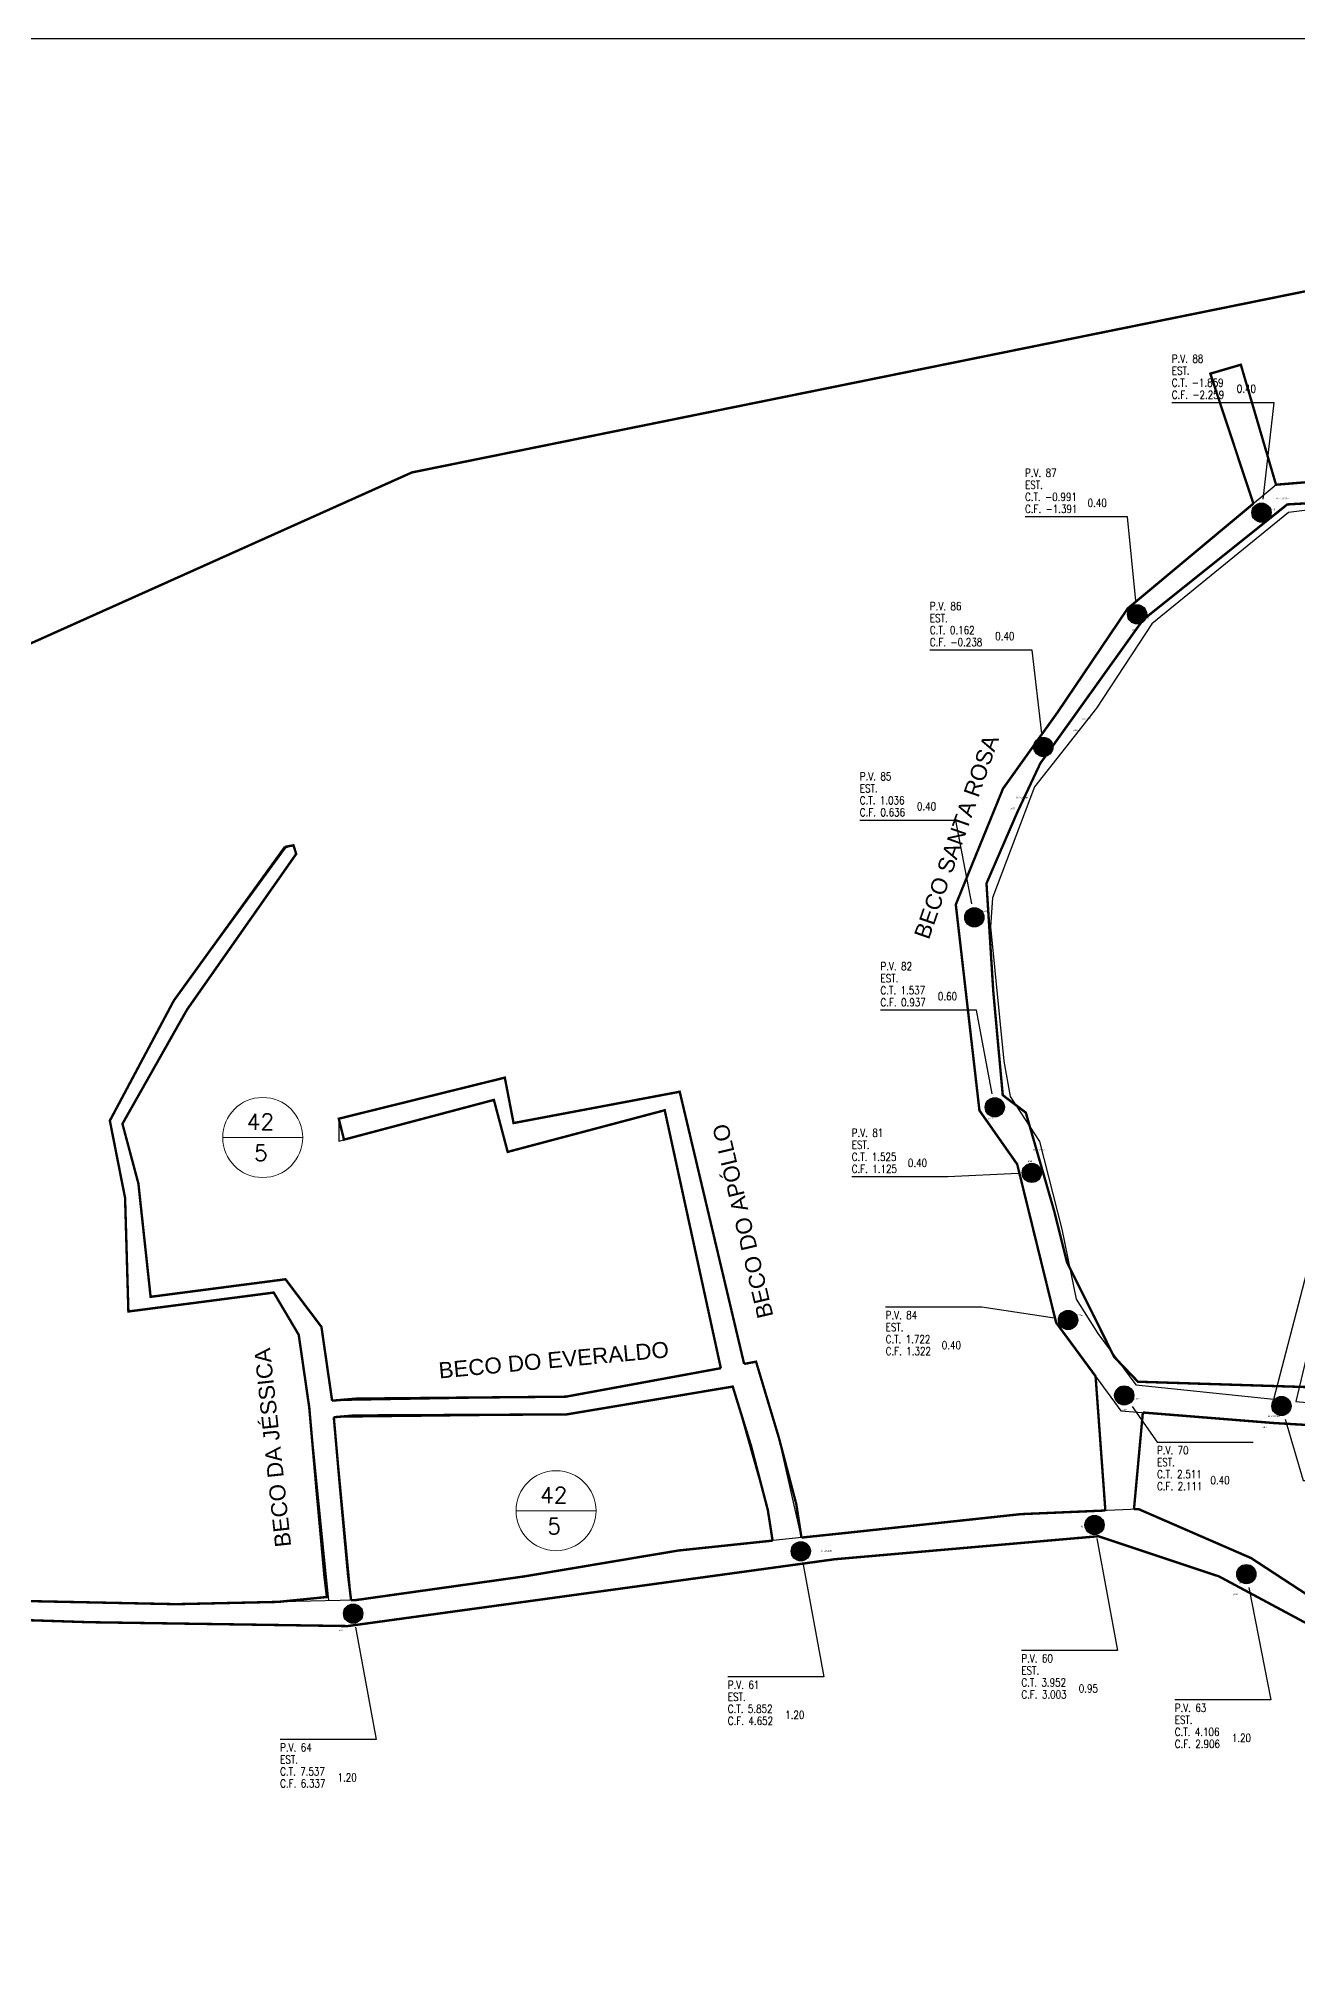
# Model space of a CAD drawing. Extents: x -44 to 14114764, y -20 to 289527804.
# Drawn here: x 357905.2 to 358062.6, y 7353765.6 to 7354006.2 of the extents above; entities that cross this region are included whole.
import ezdxf
from ezdxf.enums import TextEntityAlignment as Align

# ---------------------------------------------------------------- set-up
doc = ezdxf.new("R2010")
doc.units = 0
for name, color, linetype in [('0-quadras', 5, 'Continuous'), ('A_Alerta', 2, 'Continuous'), ('Heights', 7, 'Continuous'), ('Layer1', 5, 'Continuous'), ('PONTOS-CAIXAS_U', 1, 'Continuous'), ('PS_PONTOS_IDENTIFICACAO_LIN', 7, 'Continuous'), ('PS_PONTOS_IDENTIFICACAO_TXT', 7, 'Continuous'), ('Survey.td2_Mark', 7, 'Continuous'), ('TEXTO', 7, 'Continuous')]:
    doc.layers.add(name, color=color, linetype=linetype)
doc.layers.add('COTAS', color=7, linetype='Continuous', lineweight=9)
doc.layers.get('0').off()
doc.layers.get('0').freeze()
doc.styles.add('CARIMBO', font='arial.ttf', dxfattribs={"height": 2})
doc.styles.add('ROMANS', font='ROMANS.shx', dxfattribs={"height": 2})
doc.styles.add('SABESP', font='ROMANS.shx', dxfattribs={"height": 2})
doc.styles.get("Standard").update_dxf_attribs({"font": 'times.ttf'})
picture_1 = doc.add_image_def('image1.tif', size_in_pixel=(37423, 27282))

# ---------------------------------------------------------------- blocks, each defined once
blk = doc.blocks.new('*U818', base_point=(9690.446, 9362.01))
at = {"const_width": 0.24, "flags": 128}
blk.add_lwpolyline([(9690.326, 9362.01, 1), (9690.566, 9362.01, 1)], format="xyb", close=True, dxfattribs=at)
blk.add_circle((9690.446, 9362.01), 0.24)
blk = doc.blocks.new('*U819', base_point=(9690.446, 9362.01))
at = {"const_width": 0.24, "flags": 128}
blk.add_lwpolyline([(9690.326, 9362.01, 1), (9690.566, 9362.01, 1)], format="xyb", close=True, dxfattribs=at)
blk.add_circle((9690.446, 9362.01), 0.24)
blk = doc.blocks.new('*U820', base_point=(9690.446, 9362.01))
at = {"const_width": 0.24, "flags": 128}
blk.add_lwpolyline([(9690.326, 9362.01, 1), (9690.566, 9362.01, 1)], format="xyb", close=True, dxfattribs=at)
blk.add_circle((9690.446, 9362.01), 0.24)
blk = doc.blocks.new('*U821', base_point=(9690.446, 9362.01))
at = {"const_width": 0.24, "flags": 128}
blk.add_lwpolyline([(9690.326, 9362.01, 1), (9690.566, 9362.01, 1)], format="xyb", close=True, dxfattribs=at)
blk.add_circle((9690.446, 9362.01), 0.24)
blk = doc.blocks.new('*U826', base_point=(9690.446, 9362.01))
at = {"const_width": 0.24, "flags": 128}
blk.add_lwpolyline([(9690.326, 9362.01, 1), (9690.566, 9362.01, 1)], format="xyb", close=True, dxfattribs=at)
blk.add_circle((9690.446, 9362.01), 0.24)
blk = doc.blocks.new('*U827', base_point=(9690.446, 9362.01))
at = {"const_width": 0.24, "flags": 128}
blk.add_lwpolyline([(9690.326, 9362.01, 1), (9690.566, 9362.01, 1)], format="xyb", close=True, dxfattribs=at)
blk.add_circle((9690.446, 9362.01), 0.24)
blk = doc.blocks.new('*U839', base_point=(9690.446, 9362.01))
at = {"const_width": 0.24, "flags": 128}
blk.add_lwpolyline([(9690.326, 9362.01, 1), (9690.566, 9362.01, 1)], format="xyb", close=True, dxfattribs=at)
blk.add_circle((9690.446, 9362.01), 0.24)
blk = doc.blocks.new('*U840', base_point=(9690.446, 9362.01))
at = {"const_width": 0.24, "flags": 128}
blk.add_lwpolyline([(9690.326, 9362.01, 1), (9690.566, 9362.01, 1)], format="xyb", close=True, dxfattribs=at)
blk.add_circle((9690.446, 9362.01), 0.24)
blk = doc.blocks.new('*U841', base_point=(9690.446, 9362.01))
at = {"const_width": 0.24, "flags": 128}
blk.add_lwpolyline([(9690.326, 9362.01, 1), (9690.566, 9362.01, 1)], format="xyb", close=True, dxfattribs=at)
blk.add_circle((9690.446, 9362.01), 0.24)
blk = doc.blocks.new('*U842', base_point=(9690.446, 9362.01))
at = {"const_width": 0.24, "flags": 128}
blk.add_lwpolyline([(9690.326, 9362.01, 1), (9690.566, 9362.01, 1)], format="xyb", close=True, dxfattribs=at)
blk.add_circle((9690.446, 9362.01), 0.24)
blk = doc.blocks.new('*U843', base_point=(9690.446, 9362.01))
at = {"const_width": 0.24, "flags": 128}
blk.add_lwpolyline([(9690.326, 9362.01, 1), (9690.566, 9362.01, 1)], format="xyb", close=True, dxfattribs=at)
blk.add_circle((9690.446, 9362.01), 0.24)
blk = doc.blocks.new('*U844', base_point=(9690.446, 9362.01))
at = {"const_width": 0.24, "flags": 128}
blk.add_lwpolyline([(9690.326, 9362.01, 1), (9690.566, 9362.01, 1)], format="xyb", close=True, dxfattribs=at)
blk.add_circle((9690.446, 9362.01), 0.24)
blk = doc.blocks.new('*U845', base_point=(9690.446, 9362.01))
at = {"const_width": 0.24, "flags": 128}
blk.add_lwpolyline([(9690.326, 9362.01, 1), (9690.566, 9362.01, 1)], format="xyb", close=True, dxfattribs=at)
blk.add_circle((9690.446, 9362.01), 0.24)

msp = doc.modelspace()

# ---------------------------------------------------------------- linework, layer by layer
at = {"layer": '0-quadras', "const_width": 0.3}
for points in [[(357935.184, 7353810.886), (357922.447, 7353810.603), (357899.64, 7353811.076), (357795.637, 7353821.456), (357810.385, 7353891.502), (357878.301, 7353918.995), (357951.892, 7353952), (358078.855, 7353977.737), (358151.885, 7353977.928), (358189.647, 7353973.665), (358189.188, 7353958.356)], [(358059.87, 7353950.466), (358055.472, 7353965.458), (358051.66, 7353964.34), (358057.041, 7353948.105)], [(358077.569, 7353951.911), (358059.87, 7353950.466)], [(358057.041, 7353948.105), (358041.331, 7353934.998), (358032.632, 7353922.117), (358025.757, 7353912.499), (358019.854, 7353898.013), (358022.81, 7353872.281), (358027.53, 7353865.557), (358032.39, 7353845.783), (358037.323, 7353839.077)], [(358067.364, 7353837.61), (358042.613, 7353838.394), (358039.65, 7353841.486), (358033.755, 7353853.307), (358032.172, 7353859.632), (358028.603, 7353872.018), (358025.723, 7353874.195), (358024.541, 7353887.129), (358023.691, 7353900.655), (358027.534, 7353909.526), (358030.415, 7353915.651), (358043.245, 7353933.574), (358061.273, 7353948.002), (358077.807, 7353948.946)], [(357941.92, 7353836.024), (357940.584, 7353845.251), (357936.094, 7353851.194), (357919.238, 7353849.001), (357917.712, 7353863.15), (357915.719, 7353870.618), (357923.789, 7353884.88), (357937.434, 7353904.339), (357937.087, 7353905.411), (357936.02, 7353905.219)], [(358037.323, 7353839.077), (358038.545, 7353822.304)], [(358043.229, 7353834.548), (358059.544, 7353833.238), (358083.776, 7353831.805), (358089.796, 7353819.322), (358101.86, 7353796.716), (358099.146, 7353793.823), (358065.269, 7353810.796), (358056.747, 7353816.364), (358042.686, 7353822.482), (358042.119, 7353822.457)], [(358043.229, 7353834.548), (358042.119, 7353822.457)], [(358038.545, 7353822.304), (358027.986, 7353821.85), (358006.171, 7353819.509), (358000.568, 7353818.92)], [(357829.233, 7353811.074), (357911.556, 7353808.349), (357943.863, 7353807.866), (358004.711, 7353816.213), (358037.675, 7353819.09), (358052.743, 7353814.072), (358068.11, 7353805.829), (358080.71, 7353799.348), (358093.641, 7353793.577), (358110.843, 7353784.665), (358125.35, 7353774.729), (358122.486, 7353766.414), (358117.563, 7353758.437)], [(357996.96, 7353818.541), (357985.18, 7353817.304), (357965.923, 7353814.07), (357944.796, 7353811.1), (357944.292, 7353811.088)]]:
    msp.add_lwpolyline(points, dxfattribs=at)
for points, elevation in [([(357935.184, 7353810.886), (357941.271, 7353811.499), (357940.971, 7353813.97), (357939.98, 7353824.734), (357939.062, 7353835.173), (357937.749, 7353844.251), (357934.623, 7353849.532), (357916.461, 7353847.169), (357916.049, 7353861.352), (357914.145, 7353871.009), (357922.146, 7353886.022), (357936.02, 7353905.219)], 15.401), ([(357993.405, 7353840.621), (357985.356, 7353874.624), (357964.592, 7353870.712), (357963.5, 7353876.386), (357942.753, 7353871.258), (357943.401, 7353868.637), (357962.135, 7353873.604), (357963.857, 7353867.108), (357983.482, 7353872.311), (357990.492, 7353840.086)], 12.12), ([(357941.92, 7353836.024), (357944.961, 7353836.282), (357971.122, 7353836.525), (357990.492, 7353840.086)], 12.12), ([(357993.405, 7353840.621), (357994.895, 7353840.895), (357997.744, 7353831.409), (357999.923, 7353823.09), (358000.568, 7353818.92)], 12.12), ([(357942.13, 7353833.957), (357944.704, 7353834.176), (357971.22, 7353834.31), (357991.981, 7353837.785), (357994.258, 7353830.415), (357996.37, 7353822.352), (357996.96, 7353818.541)], 12.12), ([(357944.292, 7353811.088), (357943.905, 7353814.283), (357942.918, 7353824.998), (357942.13, 7353833.957)], 15.401)]:
    msp.add_lwpolyline(points, dxfattribs=dict(at, elevation=elevation))
at = {"layer": '0-quadras'}
msp.add_polyline3d([(357941.92, 7353836.024, 0), (357940.584, 7353845.251, 0), (357936.094, 7353851.194, 0), (357919.238, 7353849.001, 0), (357917.712, 7353863.15, 0), (357915.719, 7353870.618, 0), (357923.789, 7353884.88, 0), (357937.434, 7353904.339, 0), (357937.087, 7353905.411, 0), (357936.02, 7353905.219, 0)], dxfattribs=at)
at = {"layer": 'COTAS', "ltscale": 4}
for p, q in [((357928.249, 7353868.9), (357938.249, 7353868.9)), ((357964.9, 7353822.267), (357974.9, 7353822.267))]:
    msp.add_line(p, q, dxfattribs=at)
at = {"layer": 'COTAS'}
for centre in [(357933.249, 7353868.907), (357969.9, 7353822.275)]:
    msp.add_circle(centre, 5, dxfattribs=at)
at = {"layer": 'Layer1'}
for p, q in [((358077.429, 7353948.971), (358061.409, 7353947.01)), ((358061.409, 7353947.01), (358044.356, 7353933.083)), ((358044.356, 7353933.083), (358037.433, 7353922.527)), ((358037.433, 7353922.527), (358029.696, 7353912.733)), ((358029.696, 7353912.733), (358024.448, 7353898.845)), ((357936.046, 7353905.074), (357922.146, 7353886.022, 15.401)), ((357937.087, 7353905.411), (357936.046, 7353905.074)), ((357937.434, 7353904.339), (357937.087, 7353905.411)), ((357923.789, 7353884.88), (357937.434, 7353904.339)), ((358024.448, 7353898.845), (358024.203, 7353895.213)), ((358024.203, 7353895.213), (358025.878, 7353878.454)), ((357922.146, 7353886.022, 15.401), (357914.145, 7353871.009, 15.401)), ((357915.719, 7353870.618), (357923.789, 7353884.88)), ((358025.878, 7353878.454), (358026.638, 7353874.031)), ((357963.5, 7353876.386, 12.12), (357942.753, 7353871.258, 12.12)), ((357964.592, 7353870.712, 12.12), (357963.5, 7353876.386, 12.12)), ((357942.753, 7353868.465, 12.12), (357962.135, 7353873.604, 12.12)), ((357962.135, 7353873.604, 12.12), (357963.857, 7353867.108, 12.12)), ((357985.356, 7353874.624, 12.12), (357964.592, 7353870.712, 12.12)), ((357993.405, 7353840.621, 12.12), (357985.356, 7353874.624, 12.12)), ((358026.638, 7353874.031), (358030.297, 7353868.42)), ((357914.145, 7353871.009, 15.401), (357916.049, 7353861.352, 15.401)), ((357942.753, 7353871.258, 12.12), (357942.753, 7353868.465, 12.12)), ((357963.857, 7353867.108, 12.12), (357983.482, 7353872.311, 12.12)), ((357983.482, 7353872.311, 12.12), (357990.492, 7353840.086, 12.12)), ((357917.712, 7353863.15), (357915.719, 7353870.618)), ((358030.297, 7353868.42), (358033.112, 7353857.446)), ((357916.049, 7353861.352, 15.401), (357916.461, 7353847.169, 15.401)), ((357919.238, 7353849.001), (357917.712, 7353863.15)), ((358033.112, 7353857.446), (358034.893, 7353848.694)), ((357916.461, 7353847.169, 15.401), (357934.623, 7353849.532, 15.401)), ((357936.094, 7353851.194), (357919.238, 7353849.001)), ((357934.623, 7353849.532, 15.401), (357937.749, 7353844.251, 15.401)), ((357940.584, 7353845.251), (357936.094, 7353851.194)), ((358034.893, 7353848.694), (358037.585, 7353844.4)), ((357941.92, 7353836.024), (357940.584, 7353845.251)), ((358037.585, 7353844.4), (358042.346, 7353838.012)), ((357937.749, 7353844.251, 15.401), (357939.062, 7353835.173, 15.401)), ((357990.492, 7353840.086, 12.12), (357971.122, 7353836.525, 12.12)), ((357994.895, 7353840.895, 12.12), (357993.405, 7353840.621, 12.12)), ((357997.744, 7353831.409, 12.12), (357994.895, 7353840.895, 12.12)), ((357971.22, 7353834.31, 12.12), (357991.981, 7353837.785, 12.12)), ((357991.981, 7353837.785, 12.12), (357996.37, 7353822.352, 12.12)), ((358042.346, 7353838.012), (358059.604, 7353836.215)), ((357939.062, 7353835.173, 15.401), (357941.443, 7353811.516, 15.401)), ((357971.122, 7353836.525, 12.12), (357941.92, 7353836.024)), ((357942.13, 7353833.957, 12.12), (357971.22, 7353834.31, 12.12)), ((357942.13, 7353833.957, 12.12), (357944.292, 7353811.088)), ((358000.568, 7353818.92), (357997.744, 7353831.409, 12.12)), ((357996.37, 7353822.352, 12.12), (357996.96, 7353818.541, 12.12)), ((357941.443, 7353811.516, 15.401), (357941.454, 7353811.025))]:
    msp.add_line(p, q, dxfattribs=at)
for points in [[(358077.569, 7353951.911), (358059.87, 7353950.466), (358041.331, 7353934.998), (358032.632, 7353922.117), (358025.757, 7353912.499), (358019.854, 7353898.013), (358022.81, 7353872.281), (358027.53, 7353865.557), (358032.39, 7353845.783), (358040.493, 7353834.768), (358059.544, 7353833.238), (358083.776, 7353831.805)], [(358059.604, 7353836.215), (358068.332, 7353869.769), (358070.317, 7353869.253), (358062.336, 7353835.918), (358078.498, 7353834.501)], [(358065.269, 7353810.796), (358056.747, 7353816.364), (358042.686, 7353822.482), (358027.986, 7353821.85), (358006.171, 7353819.509), (357985.18, 7353817.304), (357965.923, 7353814.07), (357944.796, 7353811.1), (357922.447, 7353810.603), (357899.64, 7353811.076)], [(357829.233, 7353811.074), (357911.556, 7353808.349), (357943.863, 7353807.866), (358004.711, 7353816.213), (358037.675, 7353819.09), (358052.743, 7353814.072), (358068.11, 7353805.829), (358080.71, 7353799.348), (358093.641, 7353793.577), (358110.843, 7353784.665), (358125.35, 7353774.729), (358122.486, 7353766.414), (358117.563, 7353758.437), (358109.804, 7353749.671), (358099.66, 7353740.487), (358078.207, 7353719.547), (358064.019, 7353705.197), (358050.59, 7353691.8), (358035.257, 7353678.614), (358023.123, 7353664.445), (358032.831, 7353646.423), (358059.461, 7353620.118)]]:
    msp.add_lwpolyline(points, dxfattribs=at)
at = {"layer": 'PS_PONTOS_IDENTIFICACAO_LIN', "linetype": 'Continuous'}
for points in [[(358058.25, 7353948.662), (358059.647, 7353960.71), (358046.847, 7353960.71)], [(358042.346, 7353935.955), (358041.307, 7353946.442), (358028.507, 7353946.442)], [(358030.605, 7353919.391), (358029.418, 7353929.796), (358016.618, 7353929.796)], [(358021.853, 7353898.086), (358019.863, 7353908.53), (358007.863, 7353908.53)], [(358024.411, 7353874.352), (358022.444, 7353884.796), (358010.444, 7353884.796)], [(358027.655, 7353864.403), (358018.849, 7353863.988), (358006.849, 7353863.988)], [(358032.204, 7353846.353), (358023.089, 7353847.713), (358011.089, 7353847.713)], [(358041.881, 7353835.285), (358045.004, 7353830.838), (358057.004, 7353830.838)], [(358061.024, 7353833.729), (358063.251, 7353826.036), (358075.251, 7353826.036)], [(358037.496, 7353818.826), (358040.046, 7353804.817), (358028.046, 7353804.817)], [(358000.789, 7353815.539), (358003.367, 7353801.524), (357991.367, 7353801.524)], [(358056.486, 7353812.687), (358059.215, 7353798.643), (358047.215, 7353798.643)], [(357944.855, 7353807.748), (357947.426, 7353793.704), (357935.426, 7353793.704)]]:
    msp.add_lwpolyline(points, dxfattribs=at)

# ---------------------------------------------------------------- block references
at = {"layer": 'PONTOS-CAIXAS_U', "xscale": 5, "yscale": 5, "zscale": 5}
for name, p in [('*U845', (358058.054, 7353946.974)), ('*U844', (358042.514, 7353934.264)), ('*U843', (358030.798, 7353917.703)), ('*U842', (358022.171, 7353896.416)), ('*U841', (358024.726, 7353872.682)), ('*U840', (358029.352, 7353864.483)), ('*U839', (358033.885, 7353846.102)), ('*U827', (358040.904, 7353836.676)), ('*U826', (358060.551, 7353835.361)), ('*U819', (358037.192, 7353820.498)), ('*U820', (358000.482, 7353817.21)), ('*U818', (358056.161, 7353814.355)), ('*U821', (357944.549, 7353809.42))]:
    msp.add_blockref(name, p, dxfattribs=at)

# ---------------------------------------------------------------- texts
at = {"layer": 'A_Alerta', "color": 0, "style": 'CARIMBO'}
for s, rotation, p in [('BECO SANTA ROSA', 70.76825, (358019.934, 7353906.471)), ('BECO DO APÓLLO', 103.31785, (357993.24, 7353858.459)), ('BECO DA JÉSSICA', 96.07518, (357934.489, 7353830.159)), ('BECO DO EVERALDO', 5.27835, (357969.609, 7353841.122))]:
    msp.add_text(s, height=2, rotation=rotation, dxfattribs=at).set_placement(p, align=Align.MIDDLE_CENTER)
at = {"layer": 'Heights', "color": 24}
for s, p in [(' H: -1.8591m', (358059.849, 7353948.66, -1.859)), (' H: -0.9915m', (358042.568, 7353933.638, -0.992)), (' H: 0.1621m', (358035.205, 7353921.091, 0.162)), (' H: 0.5494m', (358027.315, 7353911.294, 0.549)), (' H: 1.0363m', (358022.209, 7353897.098, 1.036)), (' H: 1.5379m', (358024.528, 7353872.593, 1.538)), (' H: 1.5245m', (358029.495, 7353867.25, 1.525)), (' H: 1.7223m', (358034.185, 7353846.602, 1.722)), (' H: 2.5119m', (358041.333, 7353836.158, 2.512)), (' H: 2.3079m', (358058.753, 7353833.989, 2.308)), (' H: 3.9522m', (358035.405, 7353820.208, 3.952)), (' H: 5.8523m', (358002.893, 7353817.172, 5.852)), (' H: 4.1067m', (358055.184, 7353813.147, 4.107)), (' H: 7.5379m', (357943.336, 7353808.622, 7.538))]:
    msp.add_text(s, height=0.2, dxfattribs=at).set_placement(p)
at = {"layer": 'PS_PONTOS_IDENTIFICACAO_TXT', "style": 'ROMANS', "width": 0.8}
for s, p in [('P.V. 88', (358046.847, 7353965.71)), ('EST. ', (358046.847, 7353964.21)), ('C.T. -1.859', (358046.847, 7353962.71)), ('0.40', (358054.971, 7353961.96)), ('C.F. -2.259', (358046.847, 7353961.21)), ('P.V. 87', (358028.507, 7353951.442)), ('EST. ', (358028.507, 7353949.942)), ('C.T. -0.991', (358028.507, 7353948.442)), ('C.F. -1.391', (358028.507, 7353946.942)), ('0.40', (358036.326, 7353947.692)), ('P.V. 86', (358016.618, 7353934.796)), ('EST. ', (358016.618, 7353933.296)), ('C.T. 0.162', (358016.618, 7353931.796)), ('C.F. -0.238', (358016.618, 7353930.296)), ('0.40', (358024.78, 7353931.046)), ('P.V. 85', (358007.863, 7353913.53)), ('EST. ', (358007.863, 7353912.03)), ('C.T. 1.036', (358007.863, 7353910.53)), ('C.F. 0.636', (358007.863, 7353909.03)), ('0.40', (358014.996, 7353909.78)), ('P.V. 82', (358010.444, 7353889.796)), ('C.T. 1.537', (358010.444, 7353886.796)), ('EST. ', (358010.444, 7353888.296)), ('C.F. 0.937', (358010.444, 7353885.296)), ('0.60', (358017.615, 7353886.046)), ('P.V. 81', (358006.849, 7353868.988)), ('EST. ', (358006.849, 7353867.488)), ('C.T. 1.525', (358006.849, 7353865.988)), ('0.40', (358013.868, 7353865.238)), ('C.F. 1.125', (358006.849, 7353864.488)), ('P.V. 84', (358011.089, 7353846.213)), ('EST. ', (358011.089, 7353844.713)), ('C.T. 1.722', (358011.089, 7353843.213)), ('C.F. 1.322', (358011.089, 7353841.713)), ('0.40', (358018.108, 7353842.463)), ('P.V. 70', (358045.004, 7353829.338)), ('EST. ', (358045.004, 7353827.838)), ('C.T. 2.511', (358045.004, 7353826.338)), ('C.F. 2.111', (358045.004, 7353824.838)), ('0.40', (358051.68, 7353825.588)), ('P.V. 60', (358028.046, 7353803.317)), ('C.T. 3.952', (358028.046, 7353800.317)), ('EST. ', (358028.046, 7353801.817)), ('P.V. 61', (357991.367, 7353800.024)), ('EST. ', (357991.367, 7353798.524)), ('C.F. 3.003', (358028.046, 7353798.817)), ('0.95', (358035.218, 7353799.567)), ('C.T. 5.852', (357991.367, 7353797.024)), ('C.F. 4.652', (357991.367, 7353795.524)), ('1.20', (357998.538, 7353796.274)), ('P.V. 63', (358047.215, 7353797.143)), ('EST. ', (358047.215, 7353795.643)), ('C.T. 4.106', (358047.215, 7353794.143)), ('1.20', (358054.349, 7353793.393)), ('P.V. 64', (357935.426, 7353792.204)), ('EST. ', (357935.426, 7353790.704)), ('C.F. 2.906', (358047.215, 7353792.643)), ('C.T. 7.537', (357935.426, 7353789.204)), ('1.20', (357942.597, 7353788.454)), ('C.F. 6.337', (357935.426, 7353787.704))]:
    msp.add_text(s, height=1, dxfattribs=at).set_placement(p)
at = {"layer": 'Survey.td2_Mark'}
for s, p in [(' pt98', (358059.141, 7353947.27, -1.859)), (' pt97', (358041.859, 7353932.248, -0.992)), (' pt96', (358034.497, 7353919.7, 0.162)), (' pt95', (358026.606, 7353909.904, 0.549)), (' pt94', (358021.5, 7353895.707, 1.036)), (' pt93', (358023.819, 7353871.202, 1.538)), (' pt92', (358028.786, 7353865.859, 1.524)), (' pt91', (358033.476, 7353845.211, 1.722)), (' pt90', (358040.624, 7353834.768, 2.512)), (' pt89', (358058.044, 7353832.598, 2.308)), (' pt81', (358034.696, 7353818.818, 3.952)), (' pt82', (358002.184, 7353815.781, 5.852)), (' pt80', (358054.475, 7353811.757, 4.107)), (' pt83', (357942.627, 7353807.231, 7.538))]:
    msp.add_text(s, height=0.2, dxfattribs=at).set_placement(p)
at = {"layer": 'TEXTO', "style": 'SABESP'}
for s, p in [('42', (357932.959, 7353869.866)), ('5', (357933.018, 7353865.979)), ('42', (357969.61, 7353823.234)), ('5', (357969.669, 7353819.346))]:
    msp.add_text(s, height=2, dxfattribs=at).set_placement(p, align=Align.CENTER)

# ---------------------------------------------------------------- pictures from other files: only their frames are drawn
at = {"layer": 'Heights'}
image = msp.add_image(picture_1, insert=(357643.42, 7353370.818), size_in_units=(871.577, 635.395), dxfattribs=dict(at, fade=70))
image.dxf.flags = 15

doc.saveas('drawing.dxf')
